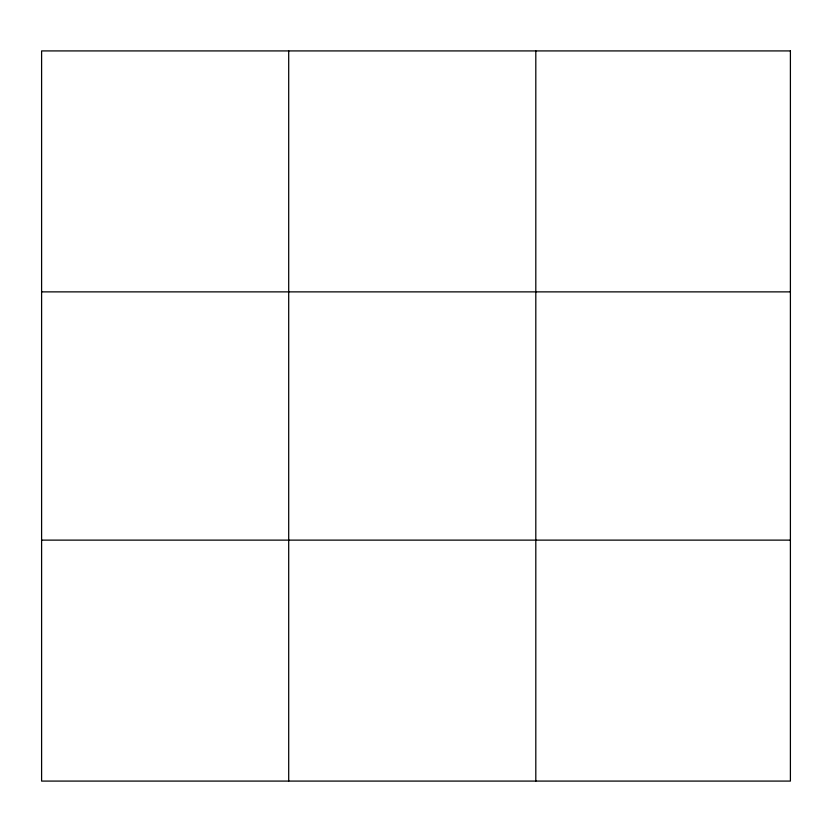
<?xml version="1.0" encoding="UTF-8"?>
<svg xmlns="http://www.w3.org/2000/svg" width="832" height="832" viewBox="0 0 832 832"><rect width="100%" height="100%" fill="white"/><g stroke="black" fill="none" stroke-linecap="round" stroke-linejoin="round"><path stroke-width="1.25" d="M288.704 50.918L288.704 781.082M535.808 50.918L535.808 781.082M41.6 291.876L790.4 291.876M41.6 540.124L790.4 540.124M790.4 50.918L790.4 781.082L41.6 781.082L41.6 50.918L790.4 50.918"/></g></svg>
